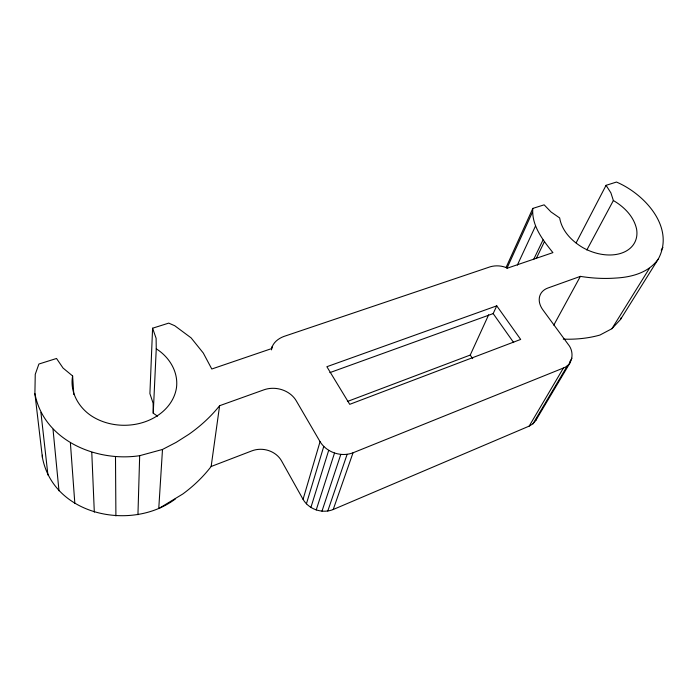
<?xml version="1.0" encoding="UTF-8"?>
<svg xmlns="http://www.w3.org/2000/svg" width="698" height="698" viewBox="0 0 698 698"><rect width="100%" height="100%" fill="white"/><g stroke="black" fill="none" stroke-linecap="round" stroke-linejoin="round"><path stroke-width="1.05" d="M563.242 339.123A119.69 84.973 24.4 0 0 599.922 335.057L611.902 328.714L620.47 319.527L658.319 258.984C675.394 227.225 644.35 193.896 616.482 182.047L606.056 185.336L576.147 242.843M175.407 498.93C131.913 531.64 53.362 515.874 42.377 457.303L42.404 455.166M42.377 457.303L34.9 393.567L35.249 374.329L38.896 364.033L56.521 358.475L63.064 368.064L72.618 375.96L73.796 394.457M137.942 514.696L139.679 455.689L162.494 449.46L176.149 442.375L188.783 434.357A167.817 130.762 -1.1 0 0 219.608 405.713L263.879 389.842A24.5 20.582 10.9 0 1 296.257 400.818L320.059 441.66C326.681 452.505 341.174 457.321 353.022 452.801L563.417 368.021C573.128 364.539 574.428 351.731 568.259 344.446L542.878 309.86A21.341 15.626 26.8 0 1 547.895 288.021L580.378 276.373A128.476 86.212 24.1 0 0 615.601 278.066C631.577 277.219 648.643 272.778 658.319 258.984M72.618 375.96C69.643 392.04 78.656 407.711 92.005 416.278A52.463 42.569 -0.4 0 0 144.739 421.906A52.463 42.569 -0.4 0 0 176.542 387.216C178.348 371.589 169.213 356.948 156.256 348.826L156.108 338.294L152.592 328.208L168.733 323.122L174.744 325.73L191.104 337.876L203.284 353.022L211.791 369.006L271.635 348.59C272.944 342.639 278.328 338.547 283.781 336.488L490.232 266.793C495.885 265.179 502.124 265.633 507.446 268.137L552.921 252.624C542.791 240.025 531.422 225.454 532.81 208.414L544.143 204.837L551.036 211.974L559.674 217.951C561.873 230.986 571.749 241.002 582.717 247.554A40.868 27.955 26 0 0 621.604 253.104A40.868 27.955 26 0 0 636.576 229.031C633.819 216.459 624.16 206.852 613.376 200.535L610.881 192.823L606.056 185.336M152.592 328.208L149.904 393.637L153.115 403.208L153.237 413.242A47.988 40.371 -3.3 0 1 157.451 416.235M153.237 413.242L156.256 348.826M162.494 449.46L158.76 508.563L182.806 493.992A153.621 124.471 -3.6 0 0 211.145 466.5L251.865 450.873A22.441 19.579 9.2 0 1 281.547 460.889L303.054 499.34C308.935 509.488 322.406 513.937 333.225 509.505L529.163 426.12L532.967 423.791L535.741 420.536L570.353 362.297M211.145 466.5L219.608 405.713M271.47 349.873L272.107 346.67M303.054 499.34L320.059 441.66M306.405 503.834L323.759 446.45M310.898 507.472L328.688 450.35M316.211 509.985L334.508 453.081M321.97 511.198L340.799 454.442M327.781 511.032L347.115 454.346M333.225 509.505L353.022 452.801M535.741 420.536L536.91 417.579M620.47 319.527L621.237 317.642M506.094 267.421L532.81 208.414M506.931 268.337L532.356 212.358M347.403 401.481L470.234 355.055L488.687 314.746M329.84 372.636L493.172 313.594L496.758 305.846L520.673 339.429L349.724 404.334L326.865 366.712L496.758 305.846M517.331 265.127L535.462 226.108M533.586 259.577L543.027 239.92M536.413 258.216L544.484 241.534M586.835 250.006L613.376 200.535M553.767 325.155L580.378 276.373M529.163 426.12L563.417 368.021M532.967 423.791L567.457 365.647M569.734 361.913L571.932 358.205M611.902 328.714L649.454 268.302M661.215 250.189L662.934 247.424M34.9 393.567C43.59 440.455 96.35 462.294 139.679 455.689M493.172 313.594L513.684 342.587M470.234 355.055L472.686 358.659M40.912 412.361L47.926 475.006M53.013 429.296L58.99 490.834M70.402 443.012L74.843 503.555M91.778 452.4L94.317 512.158M115.493 456.728L115.903 515.953"/></g></svg>
